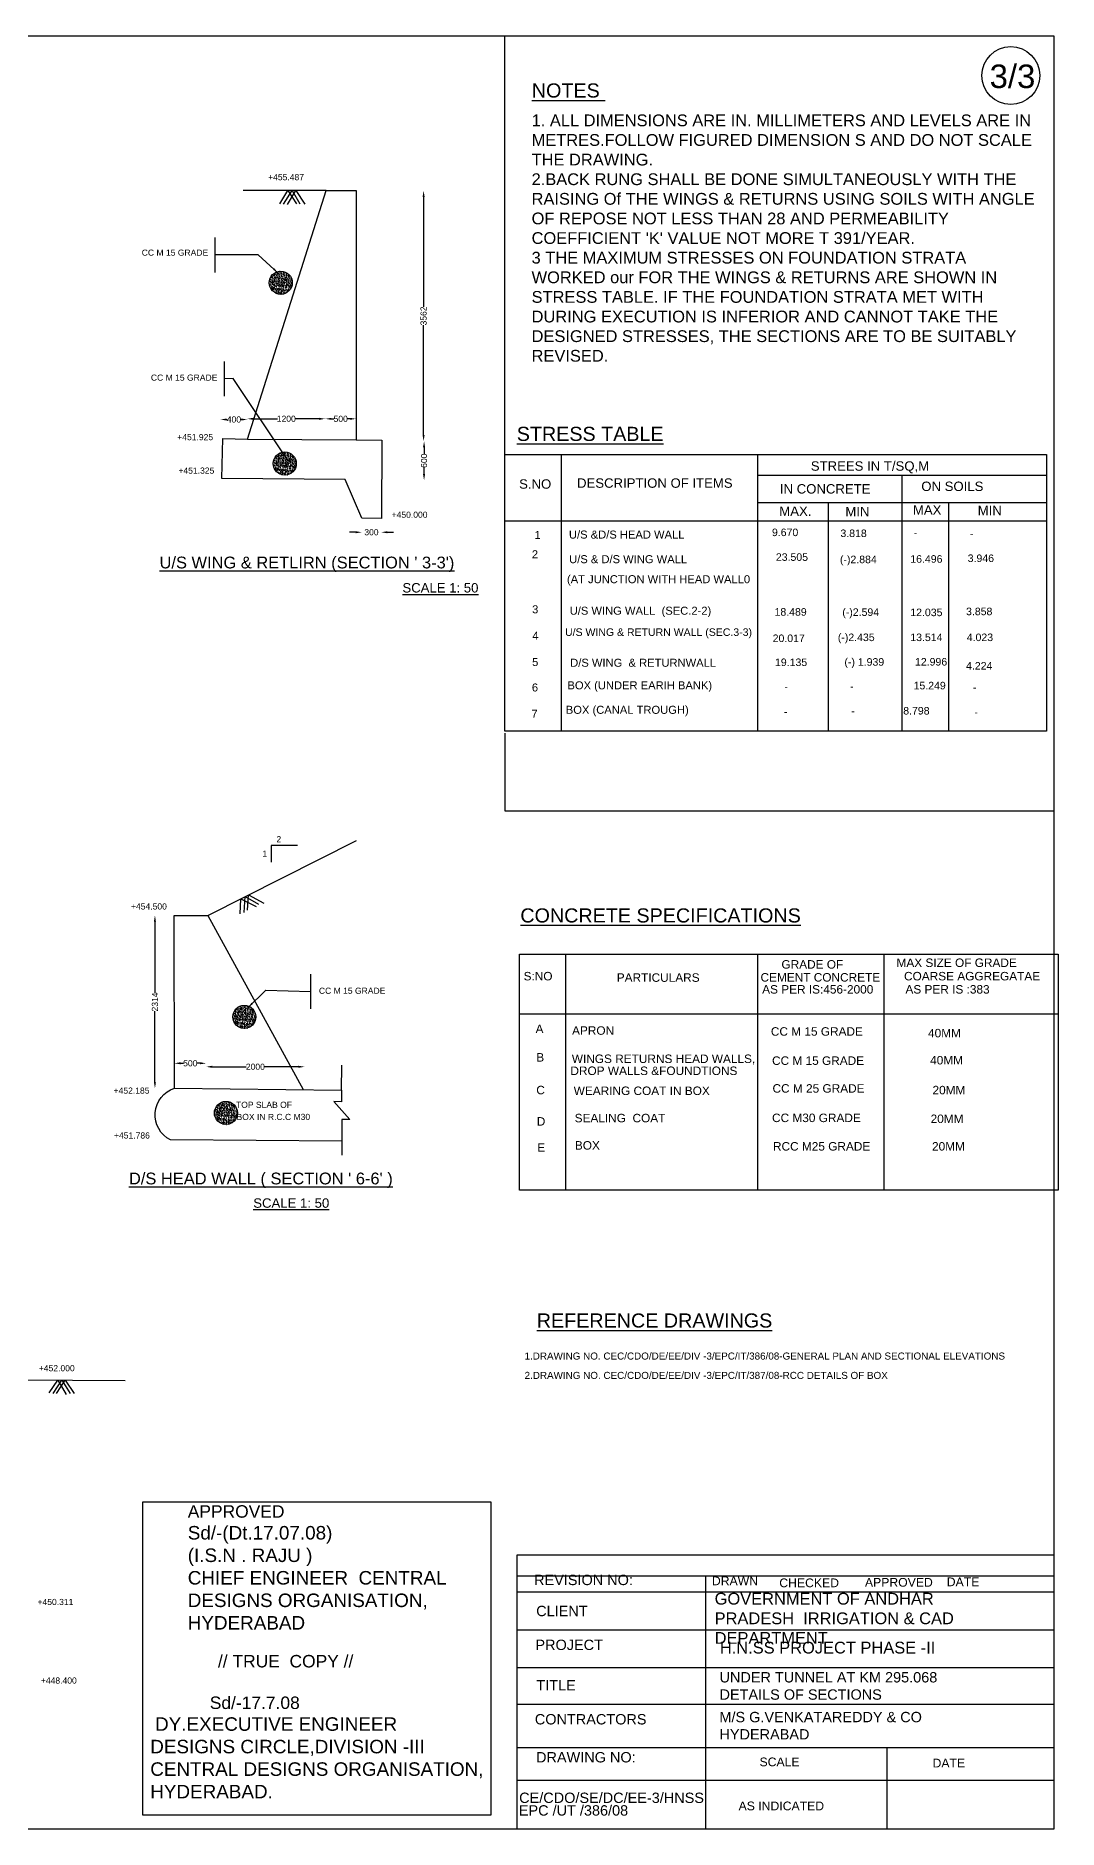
# Model space of a CAD drawing. Header units: millimetres. Extents: x 5124 to 2523482, y 2311 to 44401310.
# Drawn here: x 2521310 to 2523482, y 44397501 to 44401310 of the extents above; entities that cross this region are included whole.
import ezdxf

# ---------------------------------------------------------------- set-up
doc = ezdxf.new("R2010")
doc.units = ezdxf.units.MM
doc.header["$MEASUREMENT"] = 0
for name, color, linetype in [('DIMENSION', 7, 'Continuous'), ('DRAWING', 2, 'Continuous'), ('TEXT', 7, 'Continuous')]:
    doc.layers.add(name, color=color, linetype=linetype)
doc.styles.get("Standard").update_dxf_attribs({"font": 'arial.ttf', "height": 13})
doc.dimstyles.get("Standard").update_dxf_attribs({"dimtxt": 13, "dimasz": 13, "dimexe": 0.18, "dimexo": 0.0625, "dimgap": 0.09, "dimtad": 0, "dimdec": 0, "dimzin": 0, "dimdsep": 46, "dimtxsty": 'Standard', "dimcen": 0.09, "dimse1": 1, "dimse2": 1, "dimclrd": 1, "dimadec": 0, "dimazin": 0, "dimtfac": 1, "dimtdec": 0, "dimtofl": 0, "dimtmove": 0, "dimatfit": 3, "dimfxl": 1, "dimtolj": 1, "dimtzin": 0, "dimarcsym": 0})

# ---------------------------------------------------------------- blocks, each defined once
blk = doc.blocks.new('*D69')
at = {"layer": 'Defpoints', "color": 0, "transparency": 16777216}
for p in [(2521604.4, 44399127.9), (2521604.4, 44399127.9), (2521672, 44399118)]:
    blk.add_point(p, dxfattribs=at)
at = {"layer": 'DIMENSION', "color": 1, "lineweight": -2, "transparency": 16777216}
for p, q in [((2521617.4, 44399127.9), (2521623.8, 44399127.9)), ((2521659, 44399127.9), (2521652.6, 44399127.9))]:
    blk.add_line(p, q, dxfattribs=at)
at = {"layer": 'DIMENSION', "color": 1, "transparency": 16777216}
for points in [[(2521617.4, 44399130.1), (2521617.4, 44399125.8), (2521604.4, 44399127.9)], [(2521659, 44399130.1), (2521659, 44399125.8), (2521672, 44399127.9)]]:
    blk.add_solid(points, dxfattribs=at)
at = {"layer": 'DIMENSION', "color": 0, "transparency": 16777216, "insert": (2521638.2, 44399127.9), "char_height": 13, "attachment_point": 5}
blk.add_mtext('\\A1;500', dxfattribs=at)
blk = doc.blocks.new('*D70')
at = {"layer": 'Defpoints', "color": 0, "transparency": 16777216}
for p in [(2521672, 44399117.9), (2521881, 44399120.5), (2521881, 44399119.5)]:
    blk.add_point(p, dxfattribs=at)
at = {"layer": 'DIMENSION', "color": 1, "lineweight": -2, "transparency": 16777216}
for p, q in [((2521685, 44399120.5), (2521756.9, 44399120.5)), ((2521868, 44399120.5), (2521796.1, 44399120.5))]:
    blk.add_line(p, q, dxfattribs=at)
at = {"layer": 'DIMENSION', "color": 1, "transparency": 16777216}
for points in [[(2521685, 44399122.7), (2521685, 44399118.3), (2521672, 44399120.5)], [(2521868, 44399122.7), (2521868, 44399118.3), (2521881, 44399120.5)]]:
    blk.add_solid(points, dxfattribs=at)
at = {"layer": 'DIMENSION', "color": 0, "transparency": 16777216, "insert": (2521776.5, 44399120.5), "char_height": 13, "attachment_point": 5}
blk.add_mtext('\\A1;2000', dxfattribs=at)
blk = doc.blocks.new('*D71')
at = {"layer": 'Defpoints', "color": 0, "transparency": 16777216}
for p in [(2521555, 44399442), (2521555.5, 44399074.5), (2521563.1, 44399074.5)]:
    blk.add_point(p, dxfattribs=at)
at = {"layer": 'DIMENSION', "color": 1, "lineweight": -2, "transparency": 16777216}
for p, q in [((2521563.1, 44399429), (2521563.1, 44399277.8)), ((2521563.1, 44399087.5), (2521563.1, 44399238.7))]:
    blk.add_line(p, q, dxfattribs=at)
at = {"layer": 'DIMENSION', "color": 1, "transparency": 16777216}
for points in [[(2521560.9, 44399429), (2521565.2, 44399429), (2521563.1, 44399442)], [(2521560.9, 44399087.5), (2521565.2, 44399087.5), (2521563.1, 44399074.5)]]:
    blk.add_solid(points, dxfattribs=at)
at = {"layer": 'DIMENSION', "color": 0, "transparency": 16777216, "insert": (2521563.1, 44399258.2), "char_height": 13, "attachment_point": 5, "rotation": 90}
blk.add_mtext('\\A1;2314', dxfattribs=at)
blk = doc.blocks.new('*D84')
at = {"layer": 'Defpoints', "color": 0, "transparency": 16777216}
for p in [(2522145, 44400981.5), (2522134, 44400449.5), (2522145, 44400449.5)]:
    blk.add_point(p, dxfattribs=at)
at = {"layer": 'DIMENSION', "color": 1, "lineweight": -2, "transparency": 16777216}
for p, q in [((2522134, 44400968.5), (2522134, 44400734.9)), ((2522134, 44400462.5), (2522134, 44400696.1))]:
    blk.add_line(p, q, dxfattribs=at)
at = {"layer": 'DIMENSION', "color": 1, "transparency": 16777216}
for points in [[(2522131.8, 44400968.5), (2522136.2, 44400968.5), (2522134, 44400981.5)], [(2522131.8, 44400462.5), (2522136.2, 44400462.5), (2522134, 44400449.5)]]:
    blk.add_solid(points, dxfattribs=at)
at = {"layer": 'DIMENSION', "color": 0, "transparency": 16777216, "insert": (2522134, 44400715.5), "char_height": 13, "attachment_point": 5, "rotation": 90}
blk.add_mtext('\\A1;3562', dxfattribs=at)
blk = doc.blocks.new('*D85')
at = {"layer": 'Defpoints', "color": 0, "transparency": 16777216}
for p in [(2522134, 44400449.5), (2522135, 44400366.5), (2522137, 44400366.5)]:
    blk.add_point(p, dxfattribs=at)
at = {"layer": 'DIMENSION', "color": 1, "lineweight": -2, "transparency": 16777216}
for p, q in [((2522135, 44400436.5), (2522135, 44400422.5)), ((2522135, 44400379.5), (2522135, 44400393.5))]:
    blk.add_line(p, q, dxfattribs=at)
at = {"layer": 'DIMENSION', "color": 1, "transparency": 16777216}
for points in [[(2522132.8, 44400436.5), (2522137.2, 44400436.5), (2522135, 44400449.5)], [(2522132.8, 44400379.5), (2522137.2, 44400379.5), (2522135, 44400366.5)]]:
    blk.add_solid(points, dxfattribs=at)
at = {"layer": 'DIMENSION', "color": 0, "transparency": 16777216, "insert": (2522135, 44400408), "char_height": 13, "attachment_point": 5, "rotation": 90}
blk.add_mtext('\\A1;600', dxfattribs=at)
blk = doc.blocks.new('*D86')
at = {"layer": 'Defpoints', "color": 0, "transparency": 16777216}
for p in [(2522002.5, 44400257), (2522044, 44400256.5), (2522044, 44400256)]:
    blk.add_point(p, dxfattribs=at)
at = {"layer": 'DIMENSION', "color": 1, "lineweight": -2, "transparency": 16777216}
for p, q in [((2521989.5, 44400256), (2521976.5, 44400256)), ((2522057, 44400256), (2522070, 44400256))]:
    blk.add_line(p, q, dxfattribs=at)
at = {"layer": 'DIMENSION', "color": 1, "transparency": 16777216}
for points in [[(2521989.5, 44400258.2), (2521989.5, 44400253.8), (2522002.5, 44400256)], [(2522057, 44400258.2), (2522057, 44400253.8), (2522044, 44400256)]]:
    blk.add_solid(points, dxfattribs=at)
at = {"layer": 'DIMENSION', "color": 0, "transparency": 16777216, "insert": (2522023.2, 44400256), "char_height": 13, "attachment_point": 5}
blk.add_mtext('\\A1;300', dxfattribs=at)
blk = doc.blocks.new('*D87')
at = {"layer": 'Defpoints', "color": 0, "transparency": 16777216}
for p in [(2521702.5, 44400496), (2521759.5, 44400495.5), (2521759.5, 44400495.5)]:
    blk.add_point(p, dxfattribs=at)
at = {"layer": 'DIMENSION', "color": 1, "lineweight": -2, "transparency": 16777216}
for p, q in [((2521715.5, 44400495.5), (2521716.3, 44400495.5)), ((2521746.5, 44400495.5), (2521745.7, 44400495.5))]:
    blk.add_line(p, q, dxfattribs=at)
at = {"layer": 'DIMENSION', "color": 1, "transparency": 16777216}
for points in [[(2521715.5, 44400497.7), (2521715.5, 44400493.3), (2521702.5, 44400495.5)], [(2521746.5, 44400497.7), (2521746.5, 44400493.3), (2521759.5, 44400495.5)]]:
    blk.add_solid(points, dxfattribs=at)
at = {"layer": 'DIMENSION', "color": 0, "transparency": 16777216, "insert": (2521731, 44400495.5), "char_height": 13, "attachment_point": 5}
blk.add_mtext('\\A1;400', dxfattribs=at)
blk = doc.blocks.new('*D88')
at = {"layer": 'Defpoints', "color": 0, "transparency": 16777216}
for p in [(2521759.5, 44400495.5), (2521925, 44400497), (2521925, 44400494)]:
    blk.add_point(p, dxfattribs=at)
at = {"layer": 'DIMENSION', "color": 1, "lineweight": -2, "transparency": 16777216}
for p, q in [((2521772.5, 44400497), (2521823.4, 44400497)), ((2521912, 44400497), (2521861.1, 44400497))]:
    blk.add_line(p, q, dxfattribs=at)
at = {"layer": 'DIMENSION', "color": 1, "transparency": 16777216}
for points in [[(2521772.5, 44400499.2), (2521772.5, 44400494.8), (2521759.5, 44400497)], [(2521912, 44400499.2), (2521912, 44400494.8), (2521925, 44400497)]]:
    blk.add_solid(points, dxfattribs=at)
at = {"layer": 'DIMENSION', "color": 0, "transparency": 16777216, "insert": (2521842.2, 44400497), "char_height": 13, "attachment_point": 5}
blk.add_mtext('\\A1;1200', dxfattribs=at)
blk = doc.blocks.new('*D89')
at = {"layer": 'Defpoints', "color": 0, "transparency": 16777216}
for p in [(2521925, 44400497), (2521990.5, 44400496.9), (2521990.5, 44400496.9)]:
    blk.add_point(p, dxfattribs=at)
at = {"layer": 'DIMENSION', "color": 1, "lineweight": -2, "transparency": 16777216}
for p, q in [((2521938, 44400496.9), (2521943.3, 44400496.9)), ((2521977.5, 44400496.9), (2521972.2, 44400496.9))]:
    blk.add_line(p, q, dxfattribs=at)
at = {"layer": 'DIMENSION', "color": 1, "transparency": 16777216}
for points in [[(2521938, 44400499.1), (2521938, 44400494.8), (2521925, 44400496.9)], [(2521977.5, 44400499.1), (2521977.5, 44400494.8), (2521990.5, 44400496.9)]]:
    blk.add_solid(points, dxfattribs=at)
at = {"layer": 'DIMENSION', "color": 0, "transparency": 16777216, "insert": (2521957.8, 44400496.9), "char_height": 13, "attachment_point": 5}
blk.add_mtext('\\A1;500', dxfattribs=at)

msp = doc.modelspace()

# ---------------------------------------------------------------- hatches: boundary and pattern name
at = {"layer": 'DIMENSION'}
h = msp.add_hatch(dxfattribs=at)
h.set_pattern_fill('AR-CONC', color=0, style=0)
h.set_pattern_definition([(50, (2084, 112.5), (7.172601826, -0.6275213498), [0.75, -8.25]), (355, (2084, 112.5), (-1.3875133361, 7.521921337), [0.6, -6.6]), (100.4514, (2084.598, 112.448), (5.7850938171, 6.8943954206), [0.6374019, -7.01142112]), (46.1842, (2084, 114.5), (10.6724104863, -1.6551901433), [1.125, -12.375]), (96.6356, (2084.889, 114.362), (9.3466270555, 9.741178709), [0.95610288, -10.51713]), (351.1842, (2084, 114.5), (9.3466194513, 9.7411860093), [0.9, -9.9]), (21, (2085, 114), (5.9690705212, -4.02618890665), [0.75, -8.25]), (326, (2085, 114), (2.4331533192, 7.2515004505), [0.6, -6.6]), (71.4514, (2085.4974, 113.6645), (8.4022262858, 3.2253049671), [0.6374019, -7.01142112]), (37.5, (2084, 112.5), (0.12159855317, 3.32893853831), [0, -6.52, 0, -6.7, 0, -6.625]), (7.5, (2084, 112.5), (2.63069537442, 3.94411711882), [0, -3.82, 0, -6.37, 0, -2.525]), (327.5, (2081.77, 112.5), (5.33822436172, -0.22554871734), [0, -2.5, 0, -7.8, 0, -10.35]), (317.5, (2080.77, 112.5), (5.8318616934, 1.0010498233), [0, -3.25, 0, -5.18, 0, -7.35])])
h.paths.add_polyline_path([(2521855, 44400786, 1), (2521806, 44400786, 1)])
h = msp.add_hatch(dxfattribs=at)
h.set_pattern_fill('AR-CONC', color=0, style=0)
h.set_pattern_definition([(50, (2092.5, -271.5), (7.172601826, -0.6275213498), [0.75, -8.25]), (355, (2092.5, -271.5), (-1.3875133361, 7.521921337), [0.6, -6.6]), (100.4514, (2093.098, -271.552), (5.7850938171, 6.8943954206), [0.6374019, -7.01142112]), (46.1842, (2092.5, -269.5), (10.6724104863, -1.6551901433), [1.125, -12.375]), (96.6356, (2093.389, -269.638), (9.3466270555, 9.741178709), [0.95610288, -10.51713]), (351.1842, (2092.5, -269.5), (9.3466194513, 9.7411860093), [0.9, -9.9]), (21, (2093.5, -270), (5.9690705212, -4.02618890665), [0.75, -8.25]), (326, (2093.5, -270), (2.4331533192, 7.2515004505), [0.6, -6.6]), (71.4514, (2093.9974, -270.3355), (8.4022262858, 3.2253049671), [0.6374019, -7.01142112]), (37.5, (2092.5, -271.5), (0.12159855317, 3.32893853831), [0, -6.52, 0, -6.7, 0, -6.625]), (7.5, (2092.5, -271.5), (2.63069537442, 3.94411711882), [0, -3.82, 0, -6.37, 0, -2.525]), (327.5, (2090.27, -271.5), (5.33822436172, -0.22554871734), [0, -2.5, 0, -7.8, 0, -10.35]), (317.5, (2089.27, -271.5), (5.8318616934, 1.0010498233), [0, -3.25, 0, -5.18, 0, -7.35])])
h.paths.add_polyline_path([(2521863.5, 44400402, 1), (2521814.5, 44400402, 1)])
h = msp.add_hatch(dxfattribs=at)
h.set_pattern_fill('AR-CONC', color=0, style=0)
h.set_pattern_definition([(50, (2006.5, -1447), (7.172601826, -0.6275213498), [0.75, -8.25]), (355, (2006.5, -1447), (-1.3875133361, 7.521921337), [0.6, -6.6]), (100.4514, (2007.098, -1447.052), (5.7850938171, 6.8943954206), [0.6374019, -7.01142112]), (46.1842, (2006.5, -1445), (10.6724104863, -1.6551901433), [1.125, -12.375]), (96.6356, (2007.389, -1445.138), (9.3466270555, 9.741178709), [0.95610288, -10.51713]), (351.1842, (2006.5, -1445), (9.3466194513, 9.7411860093), [0.9, -9.9]), (21, (2007.5, -1445.5), (5.9690705212, -4.02618890665), [0.75, -8.25]), (326, (2007.5, -1445.5), (2.4331533192, 7.2515004505), [0.6, -6.6]), (71.4514, (2007.9974, -1445.8355), (8.4022262858, 3.2253049671), [0.6374019, -7.01142112]), (37.5, (2006.5, -1447), (0.12159855317, 3.32893853831), [0, -6.52, 0, -6.7, 0, -6.625]), (7.5, (2006.5, -1447), (2.63069537442, 3.94411711882), [0, -3.82, 0, -6.37, 0, -2.525]), (327.5, (2004.27, -1447), (5.33822436172, -0.22554871734), [0, -2.5, 0, -7.8, 0, -10.35]), (317.5, (2003.27, -1447), (5.8318616934, 1.0010498233), [0, -3.25, 0, -5.18, 0, -7.35])])
h.paths.add_polyline_path([(2521777.5, 44399226.5, 1), (2521728.5, 44399226.5, 1)])
h = msp.add_hatch(dxfattribs=at)
h.set_pattern_fill('AR-CONC', color=0, style=0)
h.set_pattern_definition([(50, (1967.5, -1651), (7.172601826, -0.6275213498), [0.75, -8.25]), (355, (1967.5, -1651), (-1.3875133361, 7.521921337), [0.6, -6.6]), (100.4514, (1968.098, -1651.052), (5.7850938171, 6.8943954206), [0.6374019, -7.01142112]), (46.1842, (1967.5, -1649), (10.6724104863, -1.6551901433), [1.125, -12.375]), (96.6356, (1968.389, -1649.138), (9.3466270555, 9.741178709), [0.95610288, -10.51713]), (351.1842, (1967.5, -1649), (9.3466194513, 9.7411860093), [0.9, -9.9]), (21, (1968.5, -1649.5), (5.9690705212, -4.02618890665), [0.75, -8.25]), (326, (1968.5, -1649.5), (2.4331533192, 7.2515004505), [0.6, -6.6]), (71.4514, (1968.9974, -1649.8355), (8.4022262858, 3.2253049671), [0.6374019, -7.01142112]), (37.5, (1967.5, -1651), (0.12159855317, 3.32893853831), [0, -6.52, 0, -6.7, 0, -6.625]), (7.5, (1967.5, -1651), (2.63069537442, 3.94411711882), [0, -3.82, 0, -6.37, 0, -2.525]), (327.5, (1965.27, -1651), (5.33822436172, -0.22554871734), [0, -2.5, 0, -7.8, 0, -10.35]), (317.5, (1964.27, -1651), (5.8318616934, 1.0010498233), [0, -3.25, 0, -5.18, 0, -7.35])])
h.paths.add_polyline_path([(2521738.5, 44399022.5, 1), (2521689.5, 44399022.5, 1)])

# ---------------------------------------------------------------- linework, layer by layer
at = {"layer": 'DIMENSION', "color": 0}
for points in [[(2523473, 44397501), (2518477, 44397501), (2518477, 44401310.5), (2523473, 44401310.5)], [(2522306.5, 44400421), (2523457.5, 44400421), (2523457.5, 44399833.5), (2522306.5, 44399833.5)], [(2522337.5, 44399359.5), (2523482.5, 44399359.5), (2523482.5, 44398858.5), (2522337.5, 44398858.5)], [(2521537, 44398196.5), (2522276.6, 44398196.5), (2522276.6, 44397531), (2521537, 44397531)]]:
    msp.add_lwpolyline(points, close=True, dxfattribs=at)
at = {"layer": 'DIMENSION'}
for points in [[(2522306.5, 44400421), (2522306.5, 44401310.5)], [(2521690.5, 44400882), (2521690.5, 44400808)], [(2521710, 44400619), (2521710, 44400545)], [(2522306.5, 44399829), (2522306.5, 44399664.5), (2523473, 44399664.5)], [(2521866.1, 44399590.5), (2521810, 44399590.5)], [(2521810, 44399590.5), (2521810, 44399555.4)], [(2521894, 44399317.5), (2521894, 44399243.5)]]:
    msp.add_lwpolyline(points, dxfattribs=at)
at = {"layer": 'DIMENSION', "color": 0}
for points in [[(2522426.5, 44400421), (2522426.5, 44399833.5)], [(2522843.5, 44400421), (2522843.5, 44399833.5)], [(2523457.5, 44400376.5), (2522843.5, 44400376.5)], [(2523150.5, 44400376.5), (2523150.5, 44399833.5)], [(2522843.5, 44400319.5), (2523457.5, 44400319.5)], [(2522994, 44400319.5), (2522994, 44399833.5)], [(2523249.5, 44400319.5), (2523249.5, 44399833.5)], [(2522306.5, 44400280.5), (2523457.5, 44400280.5)], [(2522435.5, 44399359.5), (2522435.5, 44398858.5)], [(2522843.5, 44399359.5), (2522843.5, 44398858.5)], [(2523112, 44399359.5), (2523112, 44398858.5)], [(2522337.5, 44399233), (2523482.5, 44399233)], [(2523118.3, 44397674.2), (2523118.3, 44397501)]]:
    msp.add_lwpolyline(points, dxfattribs=at)
for centre, radius in [((2523381.9, 44401226.1), 61.5), ((2521830.5, 44400786), 24.5), ((2521839, 44400402), 24.5), ((2521753, 44399226.5), 24.5), ((2521714, 44399022.5), 24.5)]:
    msp.add_circle(centre, radius, dxfattribs=at)
at = {"layer": 'DRAWING', "color": 0}
for points in [[(2521705.5, 44400370.5), (2521707.5, 44400455), (2521760, 44400453.8), (2521927, 44400982), (2521750.5, 44400982)], [(2521927, 44400982), (2521991, 44400982), (2521990.5, 44400452), (2522045, 44400451.9), (2522044.5, 44400285.5), (2522002.5, 44400285.6), (2521967, 44400368), (2521705.5, 44400370.5)], [(2521828.5, 44400954), (2521845.5, 44400982), (2521864, 44400953.5)], [(2521836, 44400953), (2521855, 44400982), (2521871, 44400953.5)], [(2521844.5, 44400952.5), (2521862.5, 44400982), (2521881.5, 44400953)], [(2521760, 44400453.8), (2521990.5, 44400452)], [(2521744.5, 44399445.5), (2521745.9, 44399477.6), (2521778.5, 44399461)], [(2521752.5, 44399448.5), (2521754.7, 44399482.1), (2521783.5, 44399466)], [(2521760, 44399453.5), (2521762.1, 44399485.8), (2521794.5, 44399468)], [(2521675.5, 44399442.1), (2521878, 44399071.9)], [(2521604.5, 44399075), (2521959.5, 44399071), (2521960.1, 44399123.9)], [(2521959.5, 44399071), (2521959.2, 44399046), (2521943.5, 44399046.5), (2521977, 44399008.5), (2521960.5, 44399008.5), (2521960.5, 44398933)], [(2520174.3, 44398001.6), (2520409.6, 44398000.6), (2520899.1, 44398225.1), (2521050.6, 44398457.1), (2521499.6, 44398454.1)], [(2521338.1, 44398427.6), (2521356.6, 44398455.1), (2521374.1, 44398424.6)], [(2521346.6, 44398426.6), (2521365.1, 44398455), (2521382.6, 44398426.6)], [(2521354.1, 44398426.6), (2521372.1, 44398455), (2521391.6, 44398426.1)], [(2522333, 44398038.9), (2523473, 44398038.9)], [(2522733.2, 44398038.1), (2522733.2, 44397501)], [(2522333, 44398005.2), (2523473, 44398005.2)], [(2522333, 44397924.2), (2523473, 44397924.2)], [(2523473, 44397765.6), (2522333, 44397765.6)], [(2522333, 44397674.2), (2523473, 44397674.2)], [(2522333, 44397604.7), (2523473, 44397604.7)]]:
    msp.add_lwpolyline(points, dxfattribs=at)
msp.add_lwpolyline([(2521960.5, 44398962.5), (2521596, 44398965, -0.665175), (2521604.5, 44399075), (2521604, 44399442), (2521675.5, 44399442.1), (2521991.5, 44399601.5)], format="xyb", dxfattribs=at)
msp.add_lwpolyline([(2522333, 44398083.8), (2523473, 44398083.8), (2523473, 44397501), (2522333, 44397501)], close=True, dxfattribs=at)
at = {"layer": 'TEXT', "color": 0}
msp.add_lwpolyline([(2522333, 44397844.3), (2523473, 44397844.3)], dxfattribs=at)

# ---------------------------------------------------------------- texts
at = {"layer": 'DIMENSION', "color": 0}
for s, height, p in [('3/3', 50, (2523336.9, 44401199.6)), ('%%UNOTES ', 30, (2522364, 44401179.5)), ('%%USTRESS TABLE', 30, (2522332, 44400450)), ('%%UCONCRETE SPECIFICATIONS', 30, (2522339.6, 44399427)), ('%%UREFERENCE DRAWINGS', 30, (2522374.5, 44398566.5))]:
    msp.add_text(s, height=height, dxfattribs=at).set_placement(p)
at = {"layer": 'DIMENSION', "color": 0, "insert": (2522363.5, 44401143.5), "char_height": 25, "width": 1076.657, "attachment_point": 1}
msp.add_mtext("1. ALL DIMENSIONS ARE IN. MILLIMETERS AND LEVELS ARE IN METRES.FOLLOW FIGURED DIMENSION S AND DO NOT SCALE THE DRAWING.  \\P2.BACK RUNG SHALL BE DONE SIMULTANEOUSLY WITH THE RAISING Of THE WINGS & RETURNS USING SOILS WITH ANGLE OF REPOSE NOT LESS THAN 28 AND PERMEABILITY COEFFICIENT 'K' VALUE NOT MORE T 391/YEAR.\\P3 THE MAXIMUM STRESSES ON FOUNDATION STRATA WORKED our FOR THE WINGS & RETURNS ARE SHOWN IN STRESS TABLE. IF THE FOUNDATION STRATA MET WITH DURING EXECUTION IS INFERIOR AND CANNOT TAKE THE DESIGNED STRESSES, THE SECTIONS ARE TO BE SUITABLY REVISED. ", dxfattribs=at)
at = {"layer": 'DRAWING', "color": 0}
for s, height, p in [('REVISION NO:', 22, (2522368.8, 44398019.4)), ('DRAWN ', 18.58, (2522746.7, 44398019.1)), ('CHECKED ', 18.58, (2522889.9, 44398014.9)), ('APPROVED ', 18.58, (2523071.9, 44398016)), ('DATE ', 18.58, (2523245.8, 44398017)), ('CLIENT', 22, (2522373.3, 44397953.4)), ('PROJECT', 22, (2522371.7, 44397881.5)), ('TITLE ', 22, (2522373.7, 44397795.6)), ('CONTRACTORS ', 22, (2522370.4, 44397723.4)), ('DRAWING NO:', 22, (2522373, 44397642.7)), ('SCALE ', 18.58, (2522847.9, 44397634.5)), ('DATE ', 18.58, (2523215.6, 44397632)), ('CE/CDO/SE/DC/EE-3/HNSS', 22, (2522337.1, 44397556.6)), ('EPC /UT /386/08', 22, (2522336.4, 44397529.8)), ('AS INDICATED ', 18.584, (2522803.4, 44397541))]:
    msp.add_text(s, height=height, dxfattribs=at).set_placement(p)
at = {"layer": 'DRAWING', "color": 0, "attachment_point": 1}
for s, insert, char_height, width in [('GOVERNMENT OF ANDHAR PRADESH  IRRIGATION & CAD DEPARTMENT ', (2522752.5, 44398003), 25, 641.672), ('H.N.SS PROJECT PHASE -II', (2522763.6, 44397899.1), 25, 673.696), ('UNDER TUNNEL AT KM 295.068 DETAILS OF SECTIONS ', (2522762.9, 44397834.6), 22, 501.374), ('M/S G.VENKATAREDDY & CO  HYDERABAD ', (2522762.7, 44397750.1), 22, 449.148)]:
    msp.add_mtext(s, dxfattribs=dict(at, insert=insert, char_height=char_height, width=width))
at = {"layer": 'TEXT', "color": 0}
for s, height, p in [('+455.487', 13, (2521803.6, 44401003.8)), ('CC M 15 GRADE', 13, (2521535, 44400843.5)), ('CC M 15 GRADE', 13, (2521554.5, 44400578)), ('+451.925', 13, (2521610.5, 44400451.6)), ('+451.325', 13, (2521613, 44400380.5)), ('DESCRIPTION OF ITEMS', 20, (2522460.1, 44400350.5)), ('STREES IN T/SQ,M', 20, (2522956.9, 44400386.7)), ('S.NO', 20, (2522337, 44400348.5)), ('IN CONCRETE', 20, (2522891.2, 44400338.2)), ('ON SOILS', 20, (2523191.7, 44400343.6)), ('+450.000', 13, (2522066.1, 44400286.7)), ('MAX.', 20, (2522889.9, 44400290.7)), ('MIN', 20, (2523030.3, 44400289.8)), ('MAX', 20, (2523173.9, 44400293.4)), ('MIN', 20, (2523311.6, 44400292.2)), ('1', 17, (2522369.6, 44400241.7)), ('U/S &D/S HEAD WALL ', 17, (2522442.9, 44400242.6)), (' 9.670', 16, (2522868.1, 44400247.8)), (' 3.818', 16, (2523013.6, 44400245.8)), ('2', 17, (2522364.1, 44400200.8)), ('-', 16, (2523175.6, 44400246.8)), ('-', 16, (2523295.1, 44400244.8)), ("%%UU/S WING & RETLIRN (SECTION ' 3-3')", 25, (2521572.9, 44400179.2)), ('U/S & D/S WING WALL ', 17, (2522443.3, 44400190.3)), (' 23.505', 16, (2522876.4, 44400195.3)), (' (-)2.884', 16, (2523012.6, 44400190.3)), (' 16.496', 16, (2523162.1, 44400191.3)), (' 3.946', 16, (2523284.1, 44400192.8)), ('%%USCALE 1: 50', 20, (2522089, 44400128)), (' (AT JUNCTION WITH HEAD WALL0', 17, (2522432.1, 44400147.8)), ('3', 17, (2522364.6, 44400083.8)), ('U/S WING WALL  (SEC.2-2)', 17, (2522444.5, 44400080.8)), (' 18.489', 16, (2522873.6, 44400078.8)), (' (-)2.594', 16, (2523017.6, 44400078.3)), (' 12.035', 16, (2523162.1, 44400077.8)), (' 3.858', 16, (2523280.6, 44400079.8)), ('4', 17, (2522365.1, 44400027.8)), ('U/S WING & RETURN WALL (SEC.3-3)', 16, (2522434.6, 44400035.8)), (' 20.017', 16, (2522869.6, 44400022.8)), (' (-)2.435', 16, (2523008.1, 44400024.8)), (' 13.514', 16, (2523162.1, 44400024.8)), (' 4.023', 16, (2523282.1, 44400024.8)), (' (-) 1.939', 16, (2523022.1, 44399972.5)), ('5', 17, (2522364.6, 44399971.8)), ('D/S WING  & RETURNWALL', 17, (2522445.5, 44399970.3)), (' 19.135', 16, (2522874.6, 44399971.8)), (' 12.996', 16, (2523172.1, 44399972.8)), (' 4.224', 16, (2523280.6, 44399964.3)), ('6', 17, (2522364.1, 44399917.8)), (' BOX (UNDER EARIH BANK)', 17, (2522433.1, 44399922.3)), (' -', 16, (2522894.6, 44399919.8)), (' -', 16, (2523034.1, 44399920.8)), (' 15.249', 16, (2523169.1, 44399922.3)), (' -', 16, (2523295.1, 44399918.8)), ('7', 17, (2522363.1, 44399861.8)), (' BOX (CANAL TROUGH)', 17, (2522429.6, 44399870.3)), (' -', 16, (2523036.8, 44399868.3)), (' 8.798', 16, (2523147.1, 44399868.8)), (' -', 16, (2522893.6, 44399866.8)), (' -', 16, (2523298.3, 44399865.8)), ('2', 13, (2521821.2, 44399597.5)), ('1', 13, (2521791.4, 44399566.6)), ('+454.500', 13, (2521512.2, 44399454.6)), ('GRADE OF', 18, (2522894.5, 44399329)), ('MAX SIZE OF GRADE', 18, (2523139, 44399332.5)), ('S:NO', 18, (2522346.5, 44399304)), ('PARTICULARS', 18, (2522544.5, 44399301)), ('CEMENT CONCRETE', 18, (2522850, 44399301.5)), ('COARSE AGGREGATAE', 18, (2523155, 44399304)), ('CC M 15 GRADE', 13, (2521911.5, 44399275.5)), ('AS PER IS:456-2000', 18, (2522853.5, 44399276)), ('AS PER IS :383', 18, (2523158, 44399276)), ('A', 18, (2522372, 44399192)), ('APRON', 18, (2522449.5, 44399188.5)), ('CC M 15 GRADE', 18, (2522872, 44399186.5)), ('40MM', 18, (2523206, 44399183)), ('B', 18, (2522373.5, 44399131.5)), ('DROP WALLS &FOUNDTIONS', 18, (2522446, 44399103)), ('WINGS RETURNS HEAD WALLS,', 18, (2522449, 44399128.5)), ('CC M 15 GRADE', 18, (2522874.5, 44399124.5)), ('40MM', 18, (2523210.5, 44399125.5)), ('+452.185', 13, (2521475.2, 44399063.4)), ('C', 18, (2522373.5, 44399062)), ('WEARING COAT IN BOX', 18, (2522453, 44399060.5)), ('CC M 25 GRADE', 18, (2522875.5, 44399065.5)), ('20MM', 18, (2523215.5, 44399062)), ('TOP SLAB OF', 13, (2521735.3, 44399033.2)), ('BOX IN R.C.C M30', 13, (2521736.5, 44399007.5)), ('D', 18, (2522374.5, 44398995.5)), ('SEALING  COAT', 18, (2522455, 44399002.5)), ('CC M30 GRADE', 18, (2522874.5, 44399003)), ('20MM', 18, (2523211.5, 44399001)), ('+451.786', 13, (2521476.1, 44398968.1)), ('BOX', 18, (2522455.5, 44398944.5)), ('RCC M25 GRADE', 18, (2522876.5, 44398942.5)), ('20MM', 18, (2523214.5, 44398942.5)), ('E', 18, (2522375.5, 44398940)), ("%%UD/S HEAD WALL ( SECTION ' 6-6' )", 25, (2521507.9, 44398870.7)), ('%%USCALE 1: 50', 20, (2521772, 44398821)), ('1.DRAWING NO. CEC/CDO/DE/EE/DIV -3/EPC/IT/386/08-GENERAL PLAN AND SECTIONAL ELEVATIONS ', 15, (2522348.5, 44398498.5)), ('+452.000', 13, (2521316.3, 44398473.7)), ('2.DRAWING NO. CEC/CDO/DE/EE/DIV -3/EPC/IT/387/08-RCC DETAILS OF BOX ', 15, (2522348.6, 44398457.4)), ('+450.311', 13, (2521313.5, 44397977.1)), ('+448.400', 13, (2521320.7, 44397810.2))]:
    msp.add_text(s, height=height, dxfattribs=at).set_placement(p)
at = {"layer": 'TEXT', "color": 0, "attachment_point": 1}
for s, insert, char_height, width in [('APPROVED  \\P{\\H1.0833x;Sd/-(Dt.17.07.08) \\P(I.S.N . RAJU ) \\PCHIEF ENGINEER  CENTRAL DESIGNS ORGANISATION, HYDERABAD }', (2521632.8, 44398189.1), 26.483, 709.262), ('              // TRUE  COPY //  \\P^I^I\\P^I  Sd/-17.7.08\\P {\\H1.0833x;DY.EXECUTIVE ENGINEER  DESIGNS CIRCLE,DIVISION -III CENTRAL DESIGNS ORGANISATION, HYDERABAD.}', (2521553.1, 44397871), 26.4828, 708.181)]:
    msp.add_mtext(s, dxfattribs=dict(at, insert=insert, char_height=char_height, width=width))

# ---------------------------------------------------------------- dimensions: what is measured, and where the dimension line sits
at = {"layer": 'DIMENSION', "color": 0}
for base, p1, p2, text, picture, middle in [((2522134, 44400449.5), (2522145, 44400981.5), (2522145, 44400449.5), '3562', '*D84', (2522134, 44400715.5)), ((2522135, 44400366.5), (2522134, 44400449.5), (2522137, 44400366.5), '600', '*D85', (2522135, 44400408)), ((2521563.1, 44399074.5), (2521555, 44399442), (2521555.5, 44399074.5), '2314', '*D71', (2521563.1, 44399258.2))]:
    dim = msp.add_linear_dim(base=base, p1=p1, p2=p2, angle=90, text=text, dimstyle='Standard', dxfattribs=at)
    dim.commit()
    dim.dimension.update_dxf_attribs({"geometry": picture, "text_midpoint": middle})
for base, p1, p2, text, picture, middle in [((2521759.5, 44400495.5), (2521702.5, 44400496), (2521759.5, 44400495.5), '400', '*D87', (2521731, 44400495.5)), ((2521925, 44400497), (2521759.5, 44400495.5), (2521925, 44400494), '1200', '*D88', (2521842.2, 44400497)), ((2521990.5, 44400496.9), (2521925, 44400497), (2521990.5, 44400496.9), '500', '*D89', (2521957.8, 44400496.9)), ((2522044, 44400256), (2522002.5, 44400257), (2522044, 44400256.5), '300', '*D86', (2522023.2, 44400256)), ((2521604.4, 44399127.9), (2521672, 44399118), (2521604.4, 44399127.9), '500', '*D69', (2521638.2, 44399127.9)), ((2521881, 44399120.5), (2521672, 44399117.9), (2521881, 44399119.5), '2000', '*D70', (2521776.5, 44399120.5))]:
    dim = msp.add_linear_dim(base=base, p1=p1, p2=p2, text=text, dimstyle='Standard', dxfattribs=at)
    dim.commit()
    dim.dimension.update_dxf_attribs({"geometry": picture, "text_midpoint": middle})

# ---------------------------------------------------------------- leaders
for points in [[(2521825, 44400806.5), (2521782.5, 44400845.5), (2521690.5, 44400845)], [(2521846.5, 44400408), (2521729.5, 44400582.5), (2521710, 44400582)], [(2521760.5, 44399246), (2521798.5, 44399283.5), (2521894, 44399280.5)]]:
    msp.add_leader(points, dimstyle='Standard', override={"dimgap": 0.09, "dimtad": 0}, dxfattribs=at)

doc.saveas('drawing.dxf')
